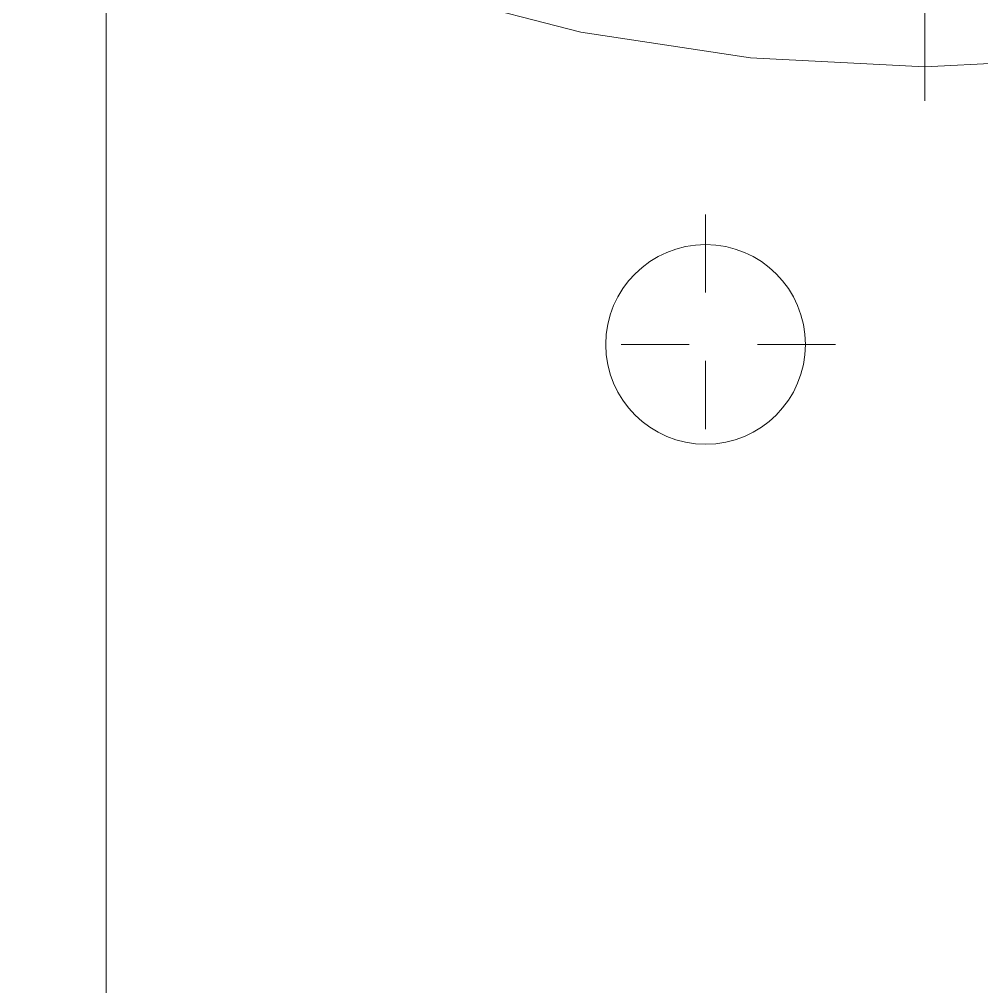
# Model space of a CAD drawing. Extents: x 23 to 587, y 4 to 413.
# Drawn here: x 219.084 to 220.494, y 97.967 to 99.385 of the extents above; entities that cross this region are included whole.
import ezdxf

# ---------------------------------------------------------------- set-up
doc = ezdxf.new("R2010")
doc.units = 0
doc.linetypes.add('DASHDOT', pattern=[18.5, 12, -3, 0.5, -3])
doc.linetypes.add('DASHED', pattern=[15, 12, -3])
doc.layers.get('0').update_dxf_attribs({"lineweight": 13})

# ---------------------------------------------------------------- blocks, each defined once
blk = doc.blocks.new('BLOCK403')
at = {"color": 7, "linetype": 'DASHDOT', "lineweight": 13}
blk.add_line((230.39, 103.3809), (230.39, 82.5809), dxfattribs=at)
blk = doc.blocks.new('BLOCK408')
at = {"color": 7, "linetype": 'DASHDOT', "lineweight": 13, "ltscale": 0.019022}
for p, q in [((229.7476, 87.5476), (229.7476, 86.7867)), ((230.1281, 87.1671), (229.3672, 87.1671))]:
    blk.add_line(p, q, dxfattribs=at)
blk = doc.blocks.new('BLOCK424')
at = {"color": 7, "linetype": 'DASHED', "lineweight": 13}
blk.add_line((227.99, 81.9809), (227.99, 103.9809), dxfattribs=at)
for centre, radius in [((230.39, 92.9809), 5), ((229.7476, 87.1671), 0.2926)]:
    blk.add_circle(centre, radius, dxfattribs=at)
for radius in [10.5, 8]:
    blk.add_arc((230.39, 92.9809), radius, 45, 225, dxfattribs=at)

msp = doc.modelspace()

# ---------------------------------------------------------------- block references
at = {"lineweight": 0, "xscale": 0.5, "yscale": 0.5, "zscale": 0.5}
for name in ['BLOCK424', 'BLOCK403', 'BLOCK408']:
    msp.add_blockref(name, (105.2159, 55.3247), dxfattribs=at)

doc.saveas('drawing.dxf')
